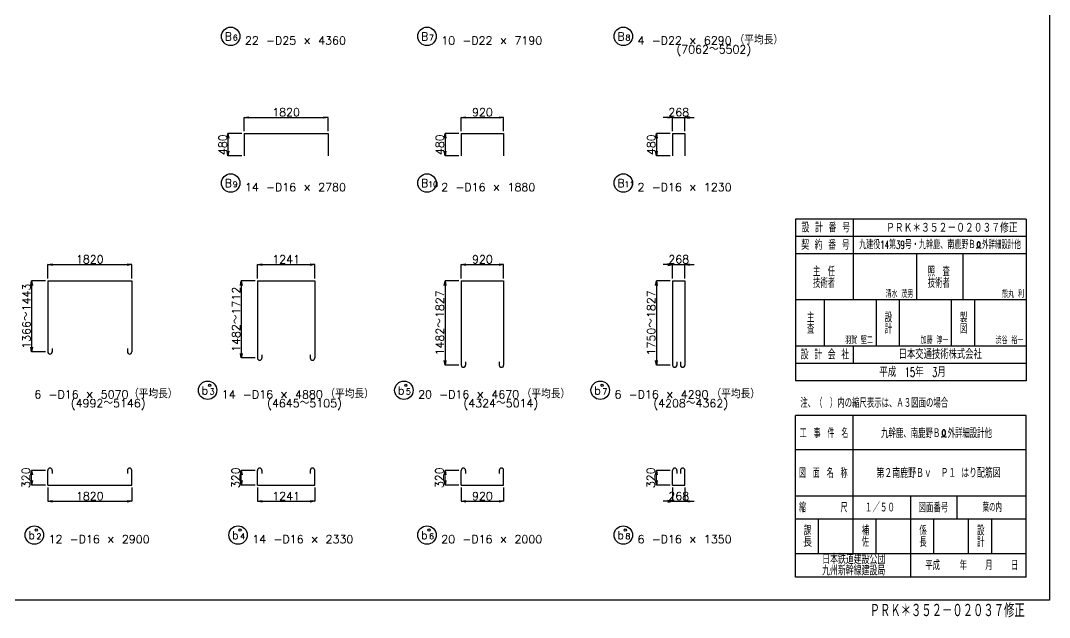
# Model space of a CAD drawing. Header units: millimetres. Extents: x -19525 to 20025, y -14225 to 14225.
# Drawn here: x -2248 to 20025, y -14225 to -1302 of the extents above; entities that cross this region are included whole.
import ezdxf
from ezdxf.enums import TextEntityAlignment as Align

# ---------------------------------------------------------------- set-up
doc = ezdxf.new("R2010")
doc.units = ezdxf.units.MM
doc.header["$PDMODE"] = 35
for name, color, linetype in [('DIM-01', 2, 'Continuous'), ('DIM-03', 6, 'Continuous'), ('LAYER_15', 7, 'Continuous'), ('TEKKIN-03', 6, 'Continuous'), ('TEXT-02', 6, 'Continuous'), ('WAKU-01', 1, 'Continuous'), ('WAKU-02', 4, 'Continuous')]:
    doc.layers.add(name, color=color, linetype=linetype)
doc.styles.get("Standard").update_dxf_attribs({"font": 'txt.shx', "bigfont": 'bigfont.shx'})
doc.dimstyles.get("Standard").update_dxf_attribs({"dimscale": 50, "dimtxt": 3.5, "dimasz": 2, "dimexe": 0, "dimexo": 1, "dimgap": 0.5, "dimtad": 1, "dimdec": 0, "dimzin": 0, "dimdsep": 46, "dimtxsty": 'Standard', "dimblk1": 'OPEN', "dimblk2": 'OPEN', "dimsah": 1, "dimcen": 0, "dimclrd": 2, "dimclre": 2, "dimclrt": 6, "dimaunit": 1, "dimadec": 0, "dimazin": 0, "dimtfac": 1, "dimtdec": 4, "dimtix": 1, "dimtofl": 0, "dimtmove": 2, "dimatfit": 3, "dimldrblk": 'OPEN', "dimfxl": 0, "dimtolj": 1, "dimtzin": 0, "dimarcsym": 0})

# ---------------------------------------------------------------- blocks, each defined once
blk = doc.blocks.new('_OPEN')
at = {"color": 0, "linetype": 'ByBlock'}
for p, q in [((-1, 0.17), (0, 0)), ((0, 0), (-1, -0.17)), ((0, 0), (-1, 0))]:
    blk.add_line(p, q, dxfattribs=at)
blk = doc.blocks.new('*D46')
at = {"color": 2, "linetype": 'ByBlock'}
for p, q in [((2590, -3700), (2590, -3400)), ((2690, -3400), (4310, -3400)), ((4410, -3700), (4410, -3400))]:
    blk.add_line(p, q, dxfattribs=at)
at = {"layer": 'DEFPOINTS', "color": 0, "linetype": 'ByBlock'}
for p in [(4410, -3400), (2590, -3750), (4410, -3750)]:
    blk.add_point(p, dxfattribs=at)
at = {"color": 2, "linetype": 'ByBlock', "xscale": 100, "yscale": 100, "zscale": 100, "rotation": 180}
blk.add_blockref('_OPEN', (2590, -3400), dxfattribs=at)
at = {"color": 2, "linetype": 'ByBlock', "xscale": 100, "yscale": 100, "zscale": 100}
blk.add_blockref('_OPEN', (4410, -3400), dxfattribs=at)
at = {"color": 6, "linetype": 'ByBlock', "insert": (3500, -3287.5), "char_height": 175, "attachment_point": 5}
blk.add_mtext('\\A1;1820', dxfattribs=at)
blk = doc.blocks.new('*D47')
at = {"color": 2, "linetype": 'ByBlock'}
for p, q in [((2540, -3750), (2240, -3750)), ((2240, -3850), (2240, -4130)), ((2540, -4230), (2240, -4230))]:
    blk.add_line(p, q, dxfattribs=at)
at = {"layer": 'DEFPOINTS', "color": 0, "linetype": 'ByBlock'}
for p in [(2590, -3750), (2240, -4230), (2590, -4230)]:
    blk.add_point(p, dxfattribs=at)
at = {"color": 2, "linetype": 'ByBlock', "xscale": 100, "yscale": 100, "zscale": 100}
for p, rotation in [((2240, -3750), 90.00000000000006), ((2240, -4230), 270.0000000000001)]:
    blk.add_blockref('_OPEN', p, dxfattribs=dict(at, rotation=rotation))
at = {"color": 6, "linetype": 'ByBlock', "insert": (2127.5, -3990), "char_height": 175, "attachment_point": 5, "rotation": 90}
blk.add_mtext('\\A1;480', dxfattribs=at)
blk = doc.blocks.new('*D48')
at = {"color": 2, "linetype": 'ByBlock'}
for p, q in [((7290, -3700), (7290, -3400)), ((7390, -3400), (8110, -3400)), ((8210, -3700), (8210, -3400))]:
    blk.add_line(p, q, dxfattribs=at)
at = {"layer": 'DEFPOINTS', "color": 0, "linetype": 'ByBlock'}
for p in [(8210, -3400), (7290, -3750), (8210, -3750)]:
    blk.add_point(p, dxfattribs=at)
at = {"color": 2, "linetype": 'ByBlock', "xscale": 100, "yscale": 100, "zscale": 100, "rotation": 180}
blk.add_blockref('_OPEN', (7290, -3400), dxfattribs=at)
at = {"color": 2, "linetype": 'ByBlock', "xscale": 100, "yscale": 100, "zscale": 100}
blk.add_blockref('_OPEN', (8210, -3400), dxfattribs=at)
at = {"color": 6, "linetype": 'ByBlock', "insert": (7750, -3287.5), "char_height": 175, "attachment_point": 5}
blk.add_mtext('\\A1;920', dxfattribs=at)
blk = doc.blocks.new('*D49')
at = {"color": 2, "linetype": 'ByBlock'}
for p, q in [((7240, -3750), (6940, -3750)), ((6940, -3850), (6940, -4130)), ((7240, -4230), (6940, -4230))]:
    blk.add_line(p, q, dxfattribs=at)
at = {"layer": 'DEFPOINTS', "color": 0, "linetype": 'ByBlock'}
for p in [(7290, -3750), (6940, -4230), (7290, -4230)]:
    blk.add_point(p, dxfattribs=at)
at = {"color": 2, "linetype": 'ByBlock', "xscale": 100, "yscale": 100, "zscale": 100}
for p, rotation in [((6940, -3750), 90.00000000000006), ((6940, -4230), 270.0000000000001)]:
    blk.add_blockref('_OPEN', p, dxfattribs=dict(at, rotation=rotation))
at = {"color": 6, "linetype": 'ByBlock', "insert": (6827.5, -3990), "char_height": 175, "attachment_point": 5, "rotation": 90}
blk.add_mtext('\\A1;480', dxfattribs=at)
blk = doc.blocks.new('*D51')
at = {"color": 2, "linetype": 'ByBlock'}
for p, q in [((11816, -3750), (11516, -3750)), ((11516, -3850), (11516, -4130)), ((11816, -4230), (11516, -4230))]:
    blk.add_line(p, q, dxfattribs=at)
at = {"layer": 'DEFPOINTS', "color": 0, "linetype": 'ByBlock'}
for p in [(11866, -3750), (11516, -4230), (11866, -4230)]:
    blk.add_point(p, dxfattribs=at)
at = {"color": 2, "linetype": 'ByBlock', "xscale": 100, "yscale": 100, "zscale": 100}
for p, rotation in [((11516, -3750), 90.00000000000006), ((11516, -4230), 270.0000000000001)]:
    blk.add_blockref('_OPEN', p, dxfattribs=dict(at, rotation=rotation))
at = {"color": 6, "linetype": 'ByBlock', "insert": (11403.5, -3990), "char_height": 175, "attachment_point": 5, "rotation": 90}
blk.add_mtext('\\A1;480', dxfattribs=at)
blk = doc.blocks.new('*D50')
at = {"color": 2, "linetype": 'ByBlock'}
for p, q in [((11866, -3700), (11866, -3400)), ((12134, -3700), (12134, -3400))]:
    blk.add_line(p, q, dxfattribs=at)
at = {"layer": 'DEFPOINTS', "color": 0, "linetype": 'ByBlock'}
for p in [(12134, -3400), (11866, -3750), (12134, -3750)]:
    blk.add_point(p, dxfattribs=at)
at = {"color": 6, "linetype": 'ByBlock', "insert": (12000, -3287.5), "char_height": 175, "attachment_point": 5}
blk.add_mtext('\\A1;268', dxfattribs=at)
blk = doc.blocks.new('*D142')
at = {"layer": 'DEFPOINTS', "color": 0}
for p in [(-2010, -11041), (-1660, -11041), (-1660, -11361)]:
    blk.add_point(p, dxfattribs=at)
at = {"layer": 'DIM-01', "color": 2, "lineweight": -2}
for p, q in [((-1710, -11041), (-2010, -11041)), ((-2010, -11261), (-2010, -11141)), ((-1710, -11361), (-2010, -11361))]:
    blk.add_line(p, q, dxfattribs=at)
at = {"layer": 'DIM-01', "color": 2, "lineweight": -2, "xscale": 100, "yscale": 100, "zscale": 100}
for p, rotation in [((-2010, -11041), 90), ((-2010, -11361), 270)]:
    blk.add_blockref('_OPEN', p, dxfattribs=dict(at, rotation=rotation))
at = {"layer": 'DIM-01', "color": 6, "insert": (-2132, -11201), "char_height": 175, "attachment_point": 5, "rotation": 90}
blk.add_mtext('\\A1;320', dxfattribs=at)
blk = doc.blocks.new('*D143')
at = {"layer": 'DEFPOINTS', "color": 0}
for p in [(-1660, -11361), (160, -11361), (160, -11711)]:
    blk.add_point(p, dxfattribs=at)
at = {"layer": 'DIM-01', "color": 2, "lineweight": -2}
for p, q in [((-1660, -11411), (-1660, -11711)), ((160, -11411), (160, -11711)), ((-1560, -11711), (60, -11711))]:
    blk.add_line(p, q, dxfattribs=at)
at = {"layer": 'DIM-01', "color": 2, "lineweight": -2, "xscale": 100, "yscale": 100, "zscale": 100, "rotation": 180}
blk.add_blockref('_OPEN', (-1660, -11711), dxfattribs=at)
at = {"layer": 'DIM-01', "color": 2, "lineweight": -2, "xscale": 100, "yscale": 100, "zscale": 100}
blk.add_blockref('_OPEN', (160, -11711), dxfattribs=at)
at = {"layer": 'DIM-01', "color": 6, "insert": (-750, -11598), "char_height": 175, "attachment_point": 5}
blk.add_mtext('\\A1;1820', dxfattribs=at)
blk = doc.blocks.new('*D144')
at = {"layer": 'DEFPOINTS', "color": 0}
for p in [(160, -6585), (-1660, -6935), (160, -6935)]:
    blk.add_point(p, dxfattribs=at)
at = {"layer": 'DIM-01', "color": 2, "lineweight": -2}
for p, q in [((-1660, -6885), (-1660, -6585)), ((-1560, -6585), (60, -6585)), ((160, -6885), (160, -6585))]:
    blk.add_line(p, q, dxfattribs=at)
at = {"layer": 'DIM-01', "color": 2, "lineweight": -2, "xscale": 100, "yscale": 100, "zscale": 100, "rotation": 180}
blk.add_blockref('_OPEN', (-1660, -6585), dxfattribs=at)
at = {"layer": 'DIM-01', "color": 2, "lineweight": -2, "xscale": 100, "yscale": 100, "zscale": 100}
blk.add_blockref('_OPEN', (160, -6585), dxfattribs=at)
at = {"layer": 'DIM-01', "color": 6, "insert": (-750, -6472), "char_height": 175, "attachment_point": 5}
blk.add_mtext('\\A1;1820', dxfattribs=at)
blk = doc.blocks.new('*D145')
at = {"layer": 'DEFPOINTS', "color": 0}
for p in [(-1660, -6935), (-2010, -8474), (-1660, -8474)]:
    blk.add_point(p, dxfattribs=at)
at = {"layer": 'DIM-01', "color": 2, "lineweight": -2}
for p, q in [((-1710, -6935), (-2010, -6935)), ((-2010, -7035), (-2010, -8374)), ((-1710, -8474), (-2010, -8474))]:
    blk.add_line(p, q, dxfattribs=at)
at = {"layer": 'DIM-01', "color": 2, "lineweight": -2, "xscale": 100, "yscale": 100, "zscale": 100}
for p, rotation in [((-2010, -6935), 90), ((-2010, -8474), 270)]:
    blk.add_blockref('_OPEN', p, dxfattribs=dict(at, rotation=rotation))
at = {"layer": 'DIM-01', "color": 6, "insert": (-2122, -7704), "char_height": 175, "attachment_point": 5, "rotation": 90}
blk.add_mtext('\\A1;1366～1443', dxfattribs=at)
blk = doc.blocks.new('*D146')
at = {"layer": 'DEFPOINTS', "color": 0}
for p in [(2880, -11361), (4121, -11361), (4121, -11711)]:
    blk.add_point(p, dxfattribs=at)
at = {"layer": 'DIM-01', "color": 2, "lineweight": -2}
for p, q in [((2880, -11411), (2880, -11711)), ((4121, -11411), (4121, -11711)), ((2980, -11711), (4021, -11711))]:
    blk.add_line(p, q, dxfattribs=at)
at = {"layer": 'DIM-01', "color": 2, "lineweight": -2, "xscale": 100, "yscale": 100, "zscale": 100, "rotation": 180}
blk.add_blockref('_OPEN', (2880, -11711), dxfattribs=at)
at = {"layer": 'DIM-01', "color": 2, "lineweight": -2, "xscale": 100, "yscale": 100, "zscale": 100}
blk.add_blockref('_OPEN', (4121, -11711), dxfattribs=at)
at = {"layer": 'DIM-01', "color": 6, "insert": (3500, -11598), "char_height": 175, "attachment_point": 5}
blk.add_mtext('\\A1;1241', dxfattribs=at)
blk = doc.blocks.new('*D147')
at = {"layer": 'DEFPOINTS', "color": 0}
for p in [(2530, -11041), (2880, -11041), (2880, -11361)]:
    blk.add_point(p, dxfattribs=at)
at = {"layer": 'DIM-01', "color": 2, "lineweight": -2}
for p, q in [((2830, -11041), (2530, -11041)), ((2530, -11261), (2530, -11141)), ((2830, -11361), (2530, -11361))]:
    blk.add_line(p, q, dxfattribs=at)
at = {"layer": 'DIM-01', "color": 2, "lineweight": -2, "xscale": 100, "yscale": 100, "zscale": 100}
for p, rotation in [((2530, -11041), 90), ((2530, -11361), 270)]:
    blk.add_blockref('_OPEN', p, dxfattribs=dict(at, rotation=rotation))
at = {"layer": 'DIM-01', "color": 6, "insert": (2408, -11201), "char_height": 175, "attachment_point": 5, "rotation": 90}
blk.add_mtext('\\A1;320', dxfattribs=at)
blk = doc.blocks.new('*D148')
at = {"layer": 'DEFPOINTS', "color": 0}
for p in [(6940, -11041), (7290, -11041), (7290, -11361)]:
    blk.add_point(p, dxfattribs=at)
at = {"layer": 'DIM-01', "color": 2, "lineweight": -2}
for p, q in [((7240, -11041), (6940, -11041)), ((6940, -11261), (6940, -11141)), ((7240, -11361), (6940, -11361))]:
    blk.add_line(p, q, dxfattribs=at)
at = {"layer": 'DIM-01', "color": 2, "lineweight": -2, "xscale": 100, "yscale": 100, "zscale": 100}
for p, rotation in [((6940, -11041), 90), ((6940, -11361), 270)]:
    blk.add_blockref('_OPEN', p, dxfattribs=dict(at, rotation=rotation))
at = {"layer": 'DIM-01', "color": 6, "insert": (6818, -11201), "char_height": 175, "attachment_point": 5, "rotation": 90}
blk.add_mtext('\\A1;320', dxfattribs=at)
blk = doc.blocks.new('*D149')
at = {"layer": 'DEFPOINTS', "color": 0}
for p in [(7290, -11361), (8210, -11361), (8210, -11711)]:
    blk.add_point(p, dxfattribs=at)
at = {"layer": 'DIM-01', "color": 2, "lineweight": -2}
for p, q in [((7290, -11411), (7290, -11711)), ((8210, -11411), (8210, -11711)), ((7390, -11711), (8110, -11711))]:
    blk.add_line(p, q, dxfattribs=at)
at = {"layer": 'DIM-01', "color": 2, "lineweight": -2, "xscale": 100, "yscale": 100, "zscale": 100, "rotation": 180}
blk.add_blockref('_OPEN', (7290, -11711), dxfattribs=at)
at = {"layer": 'DIM-01', "color": 2, "lineweight": -2, "xscale": 100, "yscale": 100, "zscale": 100}
blk.add_blockref('_OPEN', (8210, -11711), dxfattribs=at)
at = {"layer": 'DIM-01', "color": 6, "insert": (7750, -11598), "char_height": 175, "attachment_point": 5}
blk.add_mtext('\\A1;920', dxfattribs=at)
blk = doc.blocks.new('*D150')
at = {"layer": 'DEFPOINTS', "color": 0}
for p in [(11516, -11041), (11866, -11041), (11866, -11361)]:
    blk.add_point(p, dxfattribs=at)
at = {"layer": 'DIM-01', "color": 2, "lineweight": -2}
for p, q in [((11816, -11041), (11516, -11041)), ((11516, -11261), (11516, -11141)), ((11816, -11361), (11516, -11361))]:
    blk.add_line(p, q, dxfattribs=at)
at = {"layer": 'DIM-01', "color": 2, "lineweight": -2, "xscale": 100, "yscale": 100, "zscale": 100}
for p, rotation in [((11516, -11041), 90), ((11516, -11361), 270)]:
    blk.add_blockref('_OPEN', p, dxfattribs=dict(at, rotation=rotation))
at = {"layer": 'DIM-01', "color": 6, "insert": (11394, -11201), "char_height": 175, "attachment_point": 5, "rotation": 90}
blk.add_mtext('\\A1;320', dxfattribs=at)
blk = doc.blocks.new('*D151')
at = {"layer": 'DEFPOINTS', "color": 0}
for p in [(11866, -11361), (12134, -11361), (12134, -11711)]:
    blk.add_point(p, dxfattribs=at)
at = {"layer": 'DIM-01', "color": 2, "lineweight": -2}
for p, q in [((11866, -11411), (11866, -11711)), ((12134, -11411), (12134, -11711))]:
    blk.add_line(p, q, dxfattribs=at)
at = {"layer": 'DIM-01', "color": 6, "insert": (12000, -11598), "char_height": 175, "attachment_point": 5}
blk.add_mtext('\\A1;268', dxfattribs=at)
blk = doc.blocks.new('*D152')
at = {"layer": 'DEFPOINTS', "color": 0}
for p in [(4121, -6585), (2880, -6935), (4121, -6935)]:
    blk.add_point(p, dxfattribs=at)
at = {"layer": 'DIM-01', "color": 2, "lineweight": -2}
for p, q in [((2880, -6885), (2880, -6585)), ((2980, -6585), (4021, -6585)), ((4121, -6885), (4121, -6585))]:
    blk.add_line(p, q, dxfattribs=at)
at = {"layer": 'DIM-01', "color": 2, "lineweight": -2, "xscale": 100, "yscale": 100, "zscale": 100, "rotation": 180}
blk.add_blockref('_OPEN', (2880, -6585), dxfattribs=at)
at = {"layer": 'DIM-01', "color": 2, "lineweight": -2, "xscale": 100, "yscale": 100, "zscale": 100}
blk.add_blockref('_OPEN', (4121, -6585), dxfattribs=at)
at = {"layer": 'DIM-01', "color": 6, "insert": (3500, -6472), "char_height": 175, "attachment_point": 5}
blk.add_mtext('\\A1;1241', dxfattribs=at)
blk = doc.blocks.new('*D153')
at = {"layer": 'DEFPOINTS', "color": 0}
for p in [(2880, -6935), (2530, -8608), (2880, -8608)]:
    blk.add_point(p, dxfattribs=at)
at = {"layer": 'DIM-01', "color": 2, "lineweight": -2}
for p, q in [((2830, -6935), (2530, -6935)), ((2530, -7035), (2530, -8508)), ((2830, -8608), (2530, -8608))]:
    blk.add_line(p, q, dxfattribs=at)
at = {"layer": 'DIM-01', "color": 2, "lineweight": -2, "xscale": 100, "yscale": 100, "zscale": 100}
for p, rotation in [((2530, -6935), 90), ((2530, -8608), 270)]:
    blk.add_blockref('_OPEN', p, dxfattribs=dict(at, rotation=rotation))
at = {"layer": 'DIM-01', "color": 6, "insert": (2417, -7771), "char_height": 175, "attachment_point": 5, "rotation": 90}
blk.add_mtext('\\A1;1482～1712', dxfattribs=at)
blk = doc.blocks.new('*D154')
at = {"layer": 'DEFPOINTS', "color": 0}
for p in [(8210, -6585), (7290, -6935), (8210, -6935)]:
    blk.add_point(p, dxfattribs=at)
at = {"layer": 'DIM-01', "color": 2, "lineweight": -2}
for p, q in [((7290, -6885), (7290, -6585)), ((7390, -6585), (8110, -6585)), ((8210, -6885), (8210, -6585))]:
    blk.add_line(p, q, dxfattribs=at)
at = {"layer": 'DIM-01', "color": 2, "lineweight": -2, "xscale": 100, "yscale": 100, "zscale": 100, "rotation": 180}
blk.add_blockref('_OPEN', (7290, -6585), dxfattribs=at)
at = {"layer": 'DIM-01', "color": 2, "lineweight": -2, "xscale": 100, "yscale": 100, "zscale": 100}
blk.add_blockref('_OPEN', (8210, -6585), dxfattribs=at)
at = {"layer": 'DIM-01', "color": 6, "insert": (7750, -6472), "char_height": 175, "attachment_point": 5}
blk.add_mtext('\\A1;920', dxfattribs=at)
blk = doc.blocks.new('*D155')
at = {"layer": 'DEFPOINTS', "color": 0}
for p in [(7290, -6935), (6940, -8762), (7290, -8762)]:
    blk.add_point(p, dxfattribs=at)
at = {"layer": 'DIM-01', "color": 2, "lineweight": -2}
for p, q in [((7240, -6935), (6940, -6935)), ((6940, -7035), (6940, -8662)), ((7240, -8762), (6940, -8762))]:
    blk.add_line(p, q, dxfattribs=at)
at = {"layer": 'DIM-01', "color": 2, "lineweight": -2, "xscale": 100, "yscale": 100, "zscale": 100}
for p, rotation in [((6940, -6935), 90), ((6940, -8762), 270)]:
    blk.add_blockref('_OPEN', p, dxfattribs=dict(at, rotation=rotation))
at = {"layer": 'DIM-01', "color": 6, "insert": (6828, -7848), "char_height": 175, "attachment_point": 5, "rotation": 90}
blk.add_mtext('\\A1;1482～1827', dxfattribs=at)
blk = doc.blocks.new('*D156')
at = {"layer": 'DEFPOINTS', "color": 0}
for p in [(12134, -6585), (11866, -6935), (12134, -6935)]:
    blk.add_point(p, dxfattribs=at)
at = {"layer": 'DIM-01', "color": 2, "lineweight": -2}
for p, q in [((11866, -6885), (11866, -6585)), ((12134, -6885), (12134, -6585))]:
    blk.add_line(p, q, dxfattribs=at)
at = {"layer": 'DIM-01', "color": 6, "insert": (12000, -6472), "char_height": 175, "attachment_point": 5}
blk.add_mtext('\\A1;268', dxfattribs=at)
blk = doc.blocks.new('*D157')
at = {"layer": 'DEFPOINTS', "color": 0}
for p in [(11866, -6935), (11516, -8762), (11866, -8762)]:
    blk.add_point(p, dxfattribs=at)
at = {"layer": 'DIM-01', "color": 2, "lineweight": -2}
for p, q in [((11816, -6935), (11516, -6935)), ((11516, -7035), (11516, -8662)), ((11816, -8762), (11516, -8762))]:
    blk.add_line(p, q, dxfattribs=at)
at = {"layer": 'DIM-01', "color": 2, "lineweight": -2, "xscale": 100, "yscale": 100, "zscale": 100}
for p, rotation in [((11516, -6935), 90), ((11516, -8762), 270)]:
    blk.add_blockref('_OPEN', p, dxfattribs=dict(at, rotation=rotation))
at = {"layer": 'DIM-01', "color": 6, "insert": (11404, -7848), "char_height": 175, "attachment_point": 5, "rotation": 90}
blk.add_mtext('\\A1;1750～1827', dxfattribs=at)

msp = doc.modelspace()

# ---------------------------------------------------------------- linework, layer by layer
at = {"layer": 'DIM-01'}
for p, q in [((11866, -3400), (11666, -3400)), ((11866, -3400), (12134, -3400)), ((12134, -3400), (12334, -3400)), ((11866, -6584.9), (11666, -6584.9)), ((11866, -6584.9), (12134, -6584.9)), ((12134, -6584.9), (12334, -6584.9)), ((11866, -11710.5), (11666, -11710.5)), ((11866, -11710.5), (12134, -11710.5)), ((12134, -11710.5), (12334, -11710.5))]:
    msp.add_line(p, q, dxfattribs=at)
at = {"layer": 'DIM-03', "color": 2}
for centre in [(2300, -1644), (6550, -1644), (10800, -1644), (2300, -4820), (6550, -4820), (10800, -4820), (1800, -9306.9), (6050, -9306.9), (10300, -9306.9), (-1950, -12441.6), (2460.5, -12441.6), (6550, -12441.6), (10800, -12441.6)]:
    msp.add_circle(centre, 200, dxfattribs=at)
at = {"layer": 'DIM-03'}
for centre in [(1842.1, -9200.2), (6092.1, -9200.2), (10342.1, -9200.2), (-1907.9, -12334.9), (2502.6, -12334.9), (6592.1, -12334.9), (10842.1, -12334.9)]:
    msp.add_circle(centre, 25, dxfattribs=at)
at = {"layer": 'TEKKIN-03', "color": 3, "ltscale": 50}
for p, q in [((2590, -3750), (4410, -3750)), ((2590, -3750), (2590, -4230)), ((4410, -3750), (4410, -4230)), ((7290, -3750), (8210, -3750)), ((7290, -3750), (7290, -4230)), ((8210, -3750), (8210, -4230)), ((11866, -3750), (12134, -3750)), ((11866, -3750), (11866, -4230)), ((12134, -3750), (12134, -4230)), ((-1660, -6934.9), (160, -6934.9)), ((-1660, -6934.9), (-1660, -8473.7)), ((160, -6934.9), (160, -8473.7)), ((2879.5, -6934.9), (4120.5, -6934.9)), ((2879.5, -6934.9), (2879.5, -8607.9)), ((4120.5, -6934.9), (4120.5, -8607.9)), ((7290, -6934.9), (8210, -6934.9)), ((7290, -6934.9), (7290, -8761.9)), ((8210, -6934.9), (8210, -8761.9)), ((11866, -6934.9), (11866, -8761.9)), ((11866, -6934.9), (12134, -6934.9)), ((12134, -6934.9), (12134, -8761.9)), ((-1564, -8404.7), (-1564, -8473.7)), ((64, -8404.7), (64, -8473.7)), ((2975.5, -8538.9), (2975.5, -8607.9)), ((4024.5, -8538.9), (4024.5, -8607.9)), ((7386, -8692.9), (7386, -8761.9)), ((8114, -8692.9), (8114, -8761.9)), ((11962, -8692.9), (11962, -8761.9)), ((12038, -8692.9), (12038, -8761.9)), ((-1660, -11360.5), (-1660, -11040.5)), ((-1564, -11040.5), (-1564, -11109.5)), ((64, -11040.5), (64, -11109.5)), ((160, -11360.5), (160, -11040.5)), ((2879.5, -11360.5), (2879.5, -11040.5)), ((2975.5, -11040.5), (2975.5, -11109.5)), ((4024.5, -11040.5), (4024.5, -11109.5)), ((4120.5, -11360.5), (4120.5, -11040.5)), ((7290, -11360.5), (7290, -11040.5)), ((7386, -11040.5), (7386, -11109.5)), ((8114, -11040.5), (8114, -11109.5)), ((8210, -11360.5), (8210, -11040.5)), ((11866, -11360.5), (11866, -11040.5)), ((11962, -11040.5), (11962, -11109.5)), ((12038, -11040.5), (12038, -11109.5)), ((12134, -11360.5), (12134, -11040.5)), ((-1660, -11360.5), (160, -11360.5)), ((2879.5, -11360.5), (4120.5, -11360.5)), ((7290, -11360.5), (8210, -11360.5)), ((11866, -11360.5), (12134, -11360.5))]:
    msp.add_line(p, q, dxfattribs=at)
for centre, start, end in [((-1612, -8473.7), 180, 0), ((112, -8473.7), 180, 0), ((2927.5, -8607.9), 180, 0), ((4072.5, -8607.9), 180, 0), ((7338, -8761.9), 180, 0), ((8162, -8761.9), 180, 0), ((11914, -8761.9), 180, 0), ((12086, -8761.9), 180, 0), ((-1612, -11040.5), 0, 180), ((112, -11040.5), 0, 180), ((2927.5, -11040.5), 0, 180), ((4072.5, -11040.5), 0, 180), ((7338, -11040.5), 0, 180), ((8162, -11040.5), 0, 180), ((11914, -11040.5), 0, 180), ((12086, -11040.5), 0, 180)]:
    msp.add_arc(centre, 48, start, end, dxfattribs=at)
at = {"layer": 'TEXT-02'}
for centre, radius, start, end in [((18451.3, -6147.6), 76, 263.0416, 36.29199), ((18534.6, -6147.6), 76, 143.70801, 276.9584), ((18493, -6117), 24.3, 36.29199, 143.70801), ((17691.1, -10226.3), 86.9, 263.0416, 36.29199), ((17786.3, -10226.3), 86.9, 143.70801, 276.9584), ((17738.7, -10191.3), 27.8, 36.29199, 143.70801)]:
    msp.add_arc(centre, radius, start, end, dxfattribs=at)
at = {"layer": 'WAKU-01'}
for p, q in [((20025, 13850), (20025, -13850)), ((20025, -13850), (-19525, -13850))]:
    msp.add_line(p, q, dxfattribs=at)
at = {"layer": 'WAKU-02'}
for p, q in [((19525, -5600), (14525, -5600)), ((14525, -5600), (14525, -9100)), ((19525, -5600), (19525, -9100)), ((19525, -9100), (14525, -9100)), ((19525, -9850), (14525, -9850)), ((14525, -13350), (14525, -9850)), ((19525, -13350), (19525, -9850)), ((19525, -13350), (14525, -13350))]:
    msp.add_line(p, q, dxfattribs=at)
at = {"layer": 'WAKU-02', "color": 7}
for p, q in [((15775, -5600), (15775, -7350)), ((19525, -5975), (14525, -5975)), ((19525, -6350), (14525, -6350)), ((17150, -6350), (17150, -7350)), ((18150, -6350), (18150, -7350)), ((19525, -7350), (14525, -7350)), ((15150, -7350), (15150, -8350)), ((15150, -7350), (15150, -8350)), ((16275, -7350), (16275, -8350)), ((16275, -7350), (16275, -8350)), ((16775, -7350), (16775, -8350)), ((16775, -7350), (16775, -8350)), ((17900, -7350), (17900, -8350)), ((17900, -7350), (17900, -8350)), ((18400, -7350), (18400, -8350)), ((18400, -7350), (18400, -8350)), ((19525, -8350), (14525, -8350)), ((15775, -8350), (15775, -8725)), ((19525, -8725), (14525, -8725)), ((15775, -12100), (15775, -9850)), ((19525, -10600), (14525, -10600)), ((19525, -11600), (14525, -11600)), ((17025, -12100), (17025, -11600)), ((18025, -12100), (18025, -11600)), ((19525, -12100), (14525, -12100)), ((15025, -12850), (15025, -12100)), ((15775, -12850), (15775, -12100)), ((16275, -12850), (16275, -12100)), ((17025, -13350), (17025, -12100)), ((17525, -12850), (17525, -12100)), ((18275, -12850), (18275, -12100)), ((18775, -12850), (18775, -12100)), ((19525, -12850), (14525, -12850))]:
    msp.add_line(p, q, dxfattribs=at)

# ---------------------------------------------------------------- block references
at = {"layer": 'DIM-01', "yscale": 100, "zscale": 100}
for p, xscale, rotation in [((11866, -3400), 100, 359.999999999998), ((12134, -3400), -100, 1.998401444325282e-12), ((11866, -6584.9), -100, 180.0000000000021), ((12134, -6584.9), 100, 180), ((11866, -11710.5), -100, 180.0000000000021), ((12134, -11710.5), 100, 180)]:
    msp.add_blockref('_OPEN', p, dxfattribs=dict(at, xscale=xscale, rotation=rotation))

# ---------------------------------------------------------------- texts
at = {"layer": 'DIM-03'}
for s, height, p in [('B', 175, (2170.4, -1734)), ('B', 175, (6420.4, -1734)), ('B', 175, (10670.4, -1734)), ('6', 125, (2345.4, -1734)), ('7', 125, (6595.4, -1734)), ('8', 125, (10845.4, -1734)), ('B', 175, (2170.4, -4910)), ('9', 125, (2345.4, -4910)), ('B', 175, (6420.4, -4910)), ('10', 125, (6575.4, -4910)), ('B', 175, (10670.4, -4910)), ('11', 125, (10825.4, -4910)), ('b', 175, (1670.4, -9396.9)), ('3', 125, (1845.4, -9396.9)), ('b', 175, (5920.4, -9396.9)), ('5', 125, (6095.4, -9396.9)), ('b', 175, (10170.4, -9396.9)), ('7', 125, (10345.4, -9396.9)), ('b', 175, (-2079.6, -12531.6)), ('2', 125, (-1904.6, -12531.6)), ('b', 175, (2330.9, -12531.6)), ('4', 125, (2505.9, -12531.6)), ('b', 175, (6420.4, -12531.6)), ('6', 125, (6595.4, -12531.6)), ('b', 175, (10670.4, -12531.6)), ('8', 125, (10845.4, -12531.6))]:
    msp.add_text(s, height=height, dxfattribs=at).set_placement(p)
at = {"layer": 'DIM-03', "char_height": 175, "attachment_point": 7}
for s, insert in [('22 -D25 × 4360', (2609.1, -1821.3)), ('10 -D22 × 7190', (6859.1, -1821.3)), ('4 -D22 × 6290', (11109.1, -1821.3)), ('（平均長）', (13209.1, -1821.3)), ('(7062～5502)', (11949.1, -2071.3)), ('14 -D16 × 2780', (2609.1, -4997.3)), ('2 -D16 × 1880', (6859.1, -4997.3)), ('2 -D16 × 1230', (11109.1, -4997.3)), ('6 -D16 × 5070', (-1948.6, -9484.2)), ('（平均長）', (99.1, -9484.2)), ('14 -D16 × 4880', (2109.1, -9484.2)), ('（平均長）', (4349.1, -9484.2)), ('20 -D16 × 4670', (6359.1, -9484.2)), ('（平均長）', (8599.1, -9484.2)), ('6 -D16 × 4290', (10609.1, -9484.2)), ('（平均長）', (12709.1, -9484.2)), ('(4992～5146)', (-1160.9, -9734.2)), ('(4645～5105)', (3089.1, -9734.2)), ('(4324～5014)', (7339.1, -9734.2)), ('(4208～4362)', (11449.1, -9734.2)), ('12 -D16 × 2900', (-1640.9, -12618.9)), ('14 -D16 × 2330', (2769.6, -12618.9)), ('20 -D16 × 2000', (6859.1, -12618.9)), ('6 -D16 × 1350', (11109.1, -12618.9))]:
    msp.add_mtext(s, dxfattribs=dict(at, insert=insert))
at = {"layer": 'LAYER_15', "color": 6, "width": 0.678}
msp.add_text('ＰＲＫ＊３５２－０２０３７修正', height=200, dxfattribs=at).set_placement((16488.3, -5892.6))
at = {"layer": 'LAYER_15', "color": 4, "width": 0.678}
msp.add_text('\u3000ＰＲＫ＊３５２－０２０３７修正', height=300, dxfattribs=at).set_placement((15910, -14225))
at = {"layer": 'TEXT-02'}
for s, height, width, p, p2 in [('設 計 番 号', 200, 0.828947, (14658.3, -5887.5), (15708.3, -5887.5)), ('契 約 番 号', 200, 0.828947, (14651.2, -6262.5), (15701.2, -6262.5)), ('九建役14第39号・九幹鹿、南鹿野Ｂ', 175, 0.717608, (15905.3, -6246.4), (18425.3, -6246.4)), ('外詳細設計他', 175, 0.692308, (18565.3, -6246.4), (19405.3, -6246.4)), ('主\u3000任', 200, 0.72, (14905.7, -6837.5), (15385.7, -6837.5)), ('照\u3000査', 200, 0.72, (17389.2, -6837.5), (17869.2, -6837.5)), ('技術者', 200, 0.72, (14905.7, -7087.5), (15385.7, -7087.5)), ('技術者', 200, 0.72, (17389.2, -7087.5), (17869.2, -7087.5)), ('清水 茂男', 150, 0.789474, (16477.7, -7302.1), (17077.7, -7302.1)), ('熊丸 利', 150, 0.827586, (18996.4, -7302.1), (19476.4, -7302.1)), ('主', 200, 0.857143, (14774.9, -7834.3), (14934.9, -7834.3)), ('設', 200, 0.857143, (16462.4, -7834.3), (16622.4, -7834.3)), ('製', 200, 0.857143, (18087.4, -7834.3), (18247.4, -7834.3)), ('査', 200, 0.857143, (14774.9, -8081), (14934.9, -8081)), ('計', 200, 0.857143, (16462.4, -8081), (16622.4, -8081)), ('図', 200, 0.923077, (18087.4, -8081), (18247.4, -8081)), ('羽賀 堅二', 150, 0.779221, (15602.7, -8302.1), (16202.7, -8302.1)), ('加藤 淳一', 150, 0.779221, (17236.1, -8302.1), (17836.1, -8302.1)), ('渋谷 裕一', 150, 0.779221, (18858.6, -8302.1), (19458.6, -8302.1)), ('設 計 会 社', 200, 0.828947, (14639.9, -8637.5), (15689.9, -8637.5)), ('日本交通技術株式会社', 200, 0.767045, (16761.3, -8627.6), (18561.3, -8627.6)), ('平成\u300015年\u30003月', 200, 0.760563, (16342, -9014.5), (17782, -9014.5)), ('注、（\u3000）内の縮尺表示は、Ａ３図面の場合', 200, 0.674157, (14632.2, -9684.4), (17832.2, -9684.4)), ('工\u3000事\u3000件\u3000名', 200, 0.650826, (14620, -10339.2), (15670, -10339.2)), ('九幹鹿、南鹿野Ｂ', 200, 0.695652, (16381.4, -10339.2), (17661.4, -10339.2)), ('外詳細設計他', 200, 0.692308, (17821.4, -10339.2), (18781.4, -10339.2)), ('図\u3000面\u3000名\u3000称', 200, 0.645492, (14603.6, -11202), (15653.6, -11202)), ('第２南鹿野Ｂｖ', 200, 0.75, (16278.9, -11202), (17478.9, -11202)), ('Ｐ１ はり配筋図', 200, 0.75, (17667.8, -11198.5), (18967.8, -11198.5)), ('縮\u3000\u3000\u3000\u3000\u3000尺', 200, 0.645492, (14603.6, -11950), (15653.6, -11950)), ('１／５０', 200, 0.75, (16030.3, -11950), (16680.3, -11950)), ('図面番号', 200, 0.705882, (17193.2, -11950), (17833.2, -11950)), ('葉の内', 175, 0.734694, (18576.8, -11937.5), (18996.8, -11937.5)), ('課', 200, 0.857143, (14709.1, -12448.7), (14869.1, -12448.7)), ('補', 200, 0.857143, (15959.1, -12448.7), (16119.1, -12448.7)), ('係', 200, 0.857143, (17209.1, -12448.7), (17369.1, -12448.7)), ('設', 200, 0.857143, (18459.1, -12448.7), (18619.1, -12448.7)), ('長', 200, 1.071429, (14689.1, -12695.4), (14889.1, -12695.4)), ('佐', 200, 0.857143, (15959.1, -12695.4), (16119.1, -12695.4)), ('長', 200, 0.857143, (17209.1, -12695.4), (17369.1, -12695.4)), ('計', 200, 0.857143, (18459.1, -12695.4), (18619.1, -12695.4)), ('日本鉄道建設公団', 190, 0.776978, (15105.2, -13067.3), (16473.2, -13067.3)), ('九州新幹線建設局', 190, 0.771429, (15103.7, -13313.5), (16471.7, -13313.5)), ('平成', 200, 0.75, (17337, -13200), (17657, -13200)), ('年', 200, 0.857143, (18081.8, -13200), (18241.8, -13200))]:
    msp.add_text(s, height=height, dxfattribs=dict(at, width=width)).set_placement(p, p2, align=Align.FIT)
for s, p, p2 in [('月', (18636.8, -13200), (18796.8, -13200)), ('日', (19191.8, -13200), (19351.8, -13200))]:
    msp.add_text(s, height=200, dxfattribs=at).set_placement(p, p2, align=Align.FIT)

# ---------------------------------------------------------------- dimensions: what is measured, and where the dimension line sits
at = {"layer": 'DIM-01'}
for base, p1, p2, angle, picture, middle in [((4410, -3400), (2590, -3750), (4410, -3750), 0, '*D46', (3500, -3287.5)), ((8210, -3400), (7290, -3750), (8210, -3750), 0, '*D48', (7750, -3287.5)), ((12134, -3400), (11866, -3750), (12134, -3750), 0, '*D50', (12000, -3287.5)), ((160, -6584.9), (-1660, -6934.9), (160, -6934.9), 180, '*D144', (-750, -6472.4)), ((4120.5, -6584.9), (2879.5, -6934.9), (4120.5, -6934.9), 180, '*D152', (3500, -6472.4)), ((8210, -6584.9), (7290, -6934.9), (8210, -6934.9), 180, '*D154', (7750, -6472.4)), ((12134, -6584.9), (11866, -6934.9), (12134, -6934.9), 180, '*D156', (12000, -6472.4))]:
    dim = msp.add_linear_dim(base=base, p1=p1, p2=p2, angle=angle, dimstyle='Standard', override={"dimblk1": 'OPEN', "dimblk2": 'OPEN'}, dxfattribs=at)
    dim.commit()
    dim.dimension.update_dxf_attribs({"geometry": picture, "text_midpoint": middle})
for base, p1, p2, angle, picture, middle in [((2240, -4230), (2590, -3750), (2590, -4230), 270, '*D47', (2127.5, -3990)), ((6940, -4230), (7290, -3750), (7290, -4230), 270, '*D49', (6827.5, -3990)), ((11516, -4230), (11866, -3750), (11866, -4230), 270, '*D51', (11403.5, -3990)), ((-2010, -11040.5), (-1660, -11360.5), (-1660, -11040.5), 90, '*D142', (-2131.7, -11200.5)), ((2529.5, -11040.5), (2879.5, -11360.5), (2879.5, -11040.5), 90, '*D147', (2407.8, -11200.5)), ((6940, -11040.5), (7290, -11360.5), (7290, -11040.5), 90, '*D148', (6818.3, -11200.5)), ((11516, -11040.5), (11866, -11360.5), (11866, -11040.5), 90, '*D150', (11394.3, -11200.5))]:
    dim = msp.add_linear_dim(base=base, p1=p1, p2=p2, angle=angle, dimstyle='Standard', override={"dimblk1": 'OPEN', "dimblk2": 'OPEN'}, dxfattribs=at)
    dim.commit()
    dim.dimension.update_dxf_attribs({"geometry": picture, "text_midpoint": middle, "dimtype": 160})
for base, p1, p2, text, picture, middle in [((-2010, -8473.7), (-1660, -6934.9), (-1660, -8473.7), '1366～1443', '*D145', (-2122.5, -7704.3)), ((2529.5, -8607.9), (2879.5, -6934.9), (2879.5, -8607.9), '1482～1712', '*D153', (2417, -7771.4)), ((6940, -8761.9), (7290, -6934.9), (7290, -8761.9), '1482～<>', '*D155', (6827.5, -7848.4)), ((11516, -8761.9), (11866, -6934.9), (11866, -8761.9), '1750～<>', '*D157', (11403.5, -7848.4))]:
    dim = msp.add_linear_dim(base=base, p1=p1, p2=p2, angle=270, text=text, dimstyle='Standard', override={"dimblk1": 'OPEN', "dimblk2": 'OPEN'}, dxfattribs=at)
    dim.commit()
    dim.dimension.update_dxf_attribs({"geometry": picture, "text_midpoint": middle})
for base, p1, p2, picture, middle in [((160, -11710.5), (-1660, -11360.5), (160, -11360.5), '*D143', (-750, -11598)), ((4120.5, -11710.5), (2879.5, -11360.5), (4120.5, -11360.5), '*D146', (3500, -11598)), ((8210, -11710.5), (7290, -11360.5), (8210, -11360.5), '*D149', (7750, -11598)), ((12134, -11710.5), (11866, -11360.5), (12134, -11360.5), '*D151', (12000, -11598))]:
    dim = msp.add_linear_dim(base=base, p1=p1, p2=p2, dimstyle='Standard', override={"dimblk1": 'OPEN', "dimblk2": 'OPEN'}, dxfattribs=at)
    dim.commit()
    dim.dimension.update_dxf_attribs({"geometry": picture, "text_midpoint": middle})

doc.saveas('drawing.dxf')
